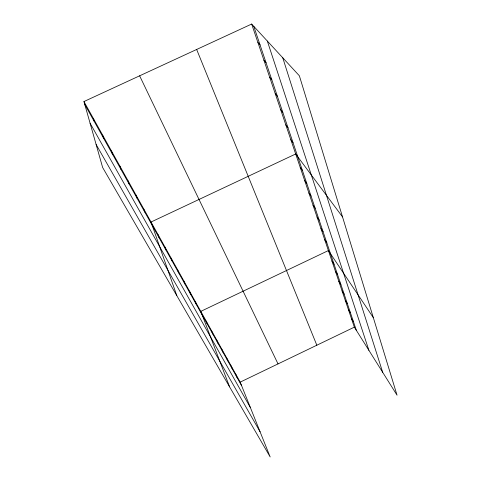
<?xml version="1.0" encoding="UTF-8"?>
<svg xmlns="http://www.w3.org/2000/svg" width="481" height="481" viewBox="0 0 481 481"><rect width="100%" height="100%" fill="white"/><g stroke="black" fill="none" stroke-linecap="round" stroke-linejoin="round"><path stroke-width="0.72" d="M240.187 382.13L354.347 327.152L251.653 24.05L83.947 101.545L102.645 167.502L270.16 456.95L240.187 382.13L83.947 101.545M251.653 24.05L299.368 75.794L397.053 395.214L354.347 327.152M257.888 42.454L260.047 44.883M263.895 60.173L266.053 62.686M269.673 77.243L271.837 79.834M275.252 93.693L277.417 96.362M280.627 109.566L282.792 112.301M285.816 124.886L287.981 127.681M290.831 139.682L292.989 142.532M342.52 216.895L295.677 153.986L151.034 222.024L176.804 295.635M300.222 167.412L302.375 170.352M304.629 180.411L306.776 183.393M308.898 193.013L311.039 196.026M313.035 205.225L315.169 208.273M317.051 217.069L319.18 220.142M320.947 228.565L323.064 231.662M324.723 239.724L326.833 242.839M373.34 317.658L328.397 250.559L200.787 311.375L229.605 386.874M331.962 261.087L334.054 264.243M335.431 271.314L337.512 274.489M338.798 281.265L340.873 284.451M342.081 290.945L344.143 294.138M345.268 300.36L347.324 303.565M348.376 309.53L350.421 312.74M351.401 318.458L353.433 321.675M96.128 144.516L260.077 431.782M90.085 123.208L250.391 407.605M84.782 104.515L241.606 385.672M139.628 75.818L278.018 363.913M196.651 49.465L316.835 345.22M235.714 374.104L237.127 377.645M231.127 365.861L232.533 369.408M226.413 357.395L227.814 360.942M221.567 348.695L222.962 352.242M216.588 339.754L217.971 343.302M211.472 330.561L212.842 334.103M206.205 321.11L207.564 324.645M195.208 301.359L196.543 304.882M189.466 291.047L190.783 294.552M183.544 280.417L184.848 283.91M177.447 269.456L178.728 272.937M171.152 258.159L172.414 261.616M164.658 246.494L165.897 249.934M157.954 234.457L159.169 237.873M143.657 208.784L144.811 212.133M253.8 26.383L356.373 330.381M136.021 195.076L137.145 198.388M128.114 180.874L129.203 184.145M267.34 41.065L368.897 350.336M119.925 166.161L120.965 169.384M282.756 57.78L382.696 372.33M111.43 150.902L112.428 154.076M102.609 135.071L103.565 138.179M93.458 118.633L94.354 121.675"/></g></svg>
